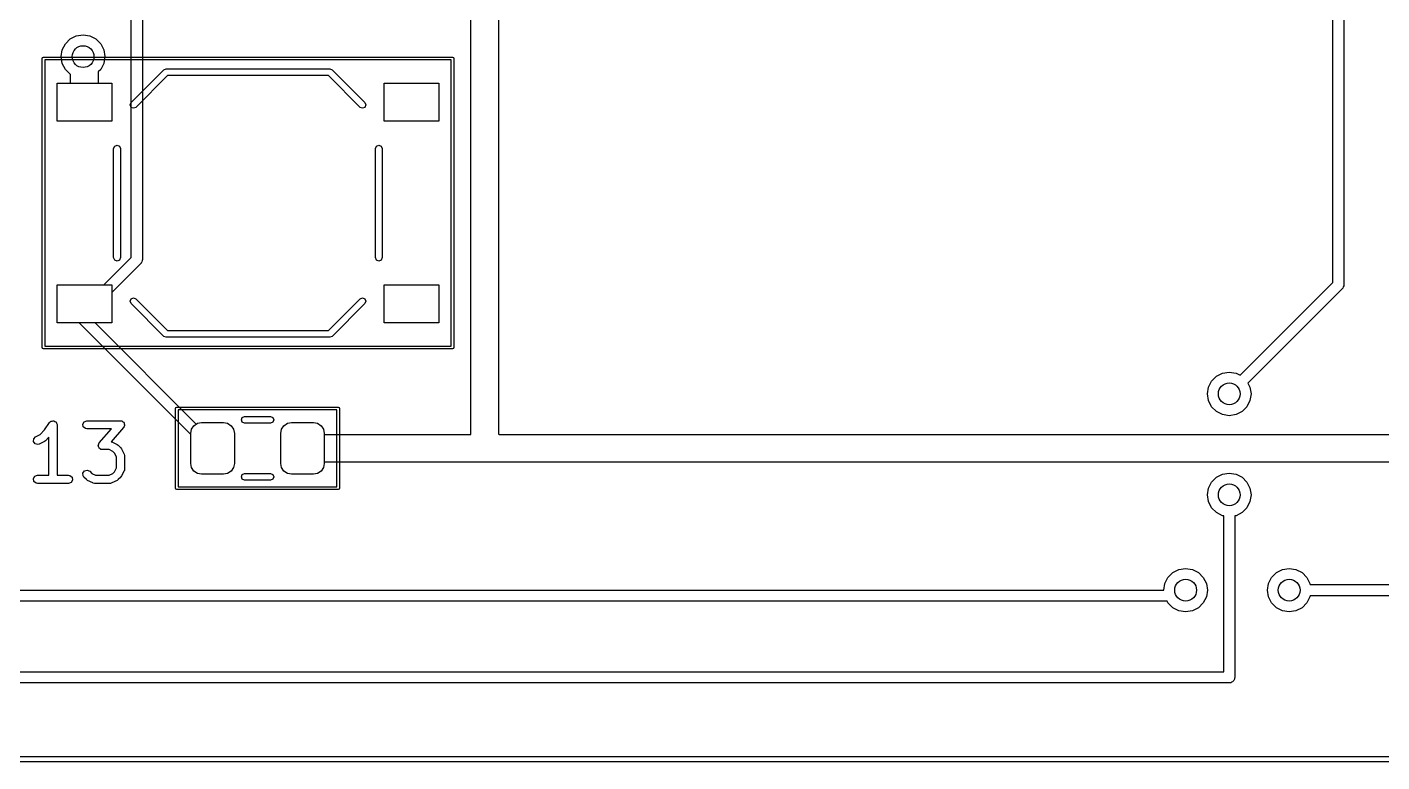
# Model space of a CAD drawing. Extents: x 96 to 198, y -147 to -47.
# Drawn here: x 122.95 to 147.8, y -146.75 to -133.27 of the extents above; entities that cross this region are included whole.
import ezdxf

# ---------------------------------------------------------------- set-up
doc = ezdxf.new("R2010")
doc.units = 0
doc.layers.add('BLACK', color=7, linetype='CONTINUOUS')

msp = doc.modelspace()

# ---------------------------------------------------------------- linework, layer by layer
at = {"layer": 'BLACK', "linetype": 'CONTINUOUS'}
for p, q in [((131.09, -140.746), (131.09, -124.909)), ((131.598, -124.804), (131.598, -140.739)), ((124.858, -137.498), (124.858, -126.883)), ((125.062, -126.883), (125.062, -137.54)), ((146.898, -137.958), (146.898, -129.085)), ((147.102, -129.085), (147.102, -138)), ((123.74, -133.491), (123.851, -133.435)), ((123.851, -133.435), (123.975, -133.415)), ((123.975, -133.415), (124.098, -133.435)), ((124.098, -133.435), (124.21, -133.491)), ((123.575, -133.815), (123.594, -133.691)), ((123.594, -133.691), (123.651, -133.58)), ((123.651, -133.58), (123.74, -133.491)), ((124.21, -133.491), (124.298, -133.58)), ((124.298, -133.58), (124.355, -133.691)), ((124.355, -133.691), (124.375, -133.815)), ((123.225, -133.85), (123.232, -133.832)), ((123.225, -139.15), (123.225, -133.85)), ((123.232, -133.832), (123.25, -133.825)), ((123.25, -133.825), (130.75, -133.825)), ((123.275, -133.875), (123.275, -139.125)), ((130.725, -133.875), (123.275, -133.875)), ((123.594, -133.939), (123.575, -133.815)), ((123.651, -134.05), (123.594, -133.939)), ((124.355, -133.939), (124.298, -134.05)), ((124.375, -133.815), (124.355, -133.939)), ((130.725, -139.125), (130.725, -133.875)), ((130.75, -133.825), (130.768, -133.832)), ((130.768, -133.832), (130.775, -133.85)), ((130.775, -133.85), (130.775, -139.15)), ((123.74, -134.139), (123.651, -134.05)), ((123.746, -134.142), (123.74, -134.139)), ((123.746, -134.3), (123.746, -134.142)), ((124.298, -134.05), (124.254, -134.094)), ((124.254, -134.094), (124.254, -134.3)), ((124.855, -134.655), (125.455, -134.055)), ((125.526, -134.163), (124.945, -134.745)), ((125.455, -134.055), (125.5, -134.036)), ((125.5, -134.036), (128.5, -134.036)), ((128.474, -134.163), (125.526, -134.163)), ((129.055, -134.745), (128.474, -134.163)), ((128.5, -134.036), (128.545, -134.055)), ((128.545, -134.055), (129.145, -134.655)), ((123.5, -135), (123.5, -134.3)), ((123.5, -134.3), (123.746, -134.3)), ((123.5, -135), (123.5, -134.3)), ((123.5, -134.3), (124.5, -134.3)), ((123.5, -135), (123.5, -134.3)), ((123.5, -134.3), (124.5, -134.3)), ((124.254, -134.3), (124.5, -134.3)), ((124.5, -134.3), (124.5, -135)), ((124.5, -134.3), (124.5, -135)), ((124.5, -134.3), (124.5, -135)), ((129.5, -135), (129.5, -134.3)), ((129.5, -134.3), (130.5, -134.3)), ((129.5, -135), (129.5, -134.3)), ((129.5, -134.3), (130.5, -134.3)), ((129.5, -135), (129.5, -134.3)), ((129.5, -134.3), (130.5, -134.3)), ((130.5, -134.3), (130.5, -135)), ((130.5, -134.3), (130.5, -135)), ((130.5, -134.3), (130.5, -135)), ((124.837, -134.7), (124.855, -134.655)), ((129.145, -134.655), (129.163, -134.7)), ((124.855, -134.745), (124.837, -134.7)), ((124.9, -134.763), (124.855, -134.745)), ((124.945, -134.745), (124.9, -134.763)), ((129.1, -134.763), (129.055, -134.745)), ((129.145, -134.745), (129.1, -134.763)), ((129.163, -134.7), (129.145, -134.745)), ((124.5, -135), (123.5, -135)), ((124.5, -135), (123.5, -135)), ((124.5, -135), (123.5, -135)), ((130.5, -135), (129.5, -135)), ((130.5, -135), (129.5, -135)), ((130.5, -135), (129.5, -135)), ((124.555, -135.455), (124.6, -135.436)), ((124.6, -135.436), (124.645, -135.455)), ((129.355, -135.455), (129.4, -135.436)), ((129.4, -135.436), (129.445, -135.455)), ((124.536, -135.5), (124.555, -135.455)), ((124.536, -137.5), (124.536, -135.5)), ((124.645, -135.455), (124.663, -135.5)), ((124.663, -135.5), (124.663, -137.5)), ((129.337, -135.5), (129.355, -135.455)), ((129.337, -137.5), (129.337, -135.5)), ((129.445, -135.455), (129.463, -135.5)), ((129.463, -135.5), (129.463, -137.5)), ((124.356, -138), (124.858, -137.498)), ((125.032, -137.612), (124.5, -138.144)), ((124.555, -137.545), (124.536, -137.5)), ((124.6, -137.564), (124.555, -137.545)), ((124.645, -137.545), (124.6, -137.564)), ((124.663, -137.5), (124.645, -137.545)), ((125.036, -137.605), (125.032, -137.612)), ((125.042, -137.6), (125.036, -137.605)), ((125.05, -137.577), (125.042, -137.6)), ((125.06, -137.556), (125.05, -137.577)), ((125.062, -137.54), (125.059, -137.548)), ((125.059, -137.548), (125.06, -137.556)), ((129.355, -137.545), (129.337, -137.5)), ((129.4, -137.564), (129.355, -137.545)), ((129.445, -137.545), (129.4, -137.564)), ((129.463, -137.5), (129.445, -137.545)), ((123.5, -138.7), (123.5, -138)), ((123.5, -138), (124.356, -138)), ((123.5, -138.7), (123.5, -138)), ((123.5, -138), (124.5, -138)), ((123.5, -138.7), (123.5, -138)), ((123.5, -138), (124.5, -138)), ((124.5, -138), (124.5, -138.7)), ((124.5, -138), (124.5, -138.7)), ((124.5, -138.144), (124.5, -138.7)), ((129.5, -138.7), (129.5, -138)), ((129.5, -138), (130.5, -138)), ((129.5, -138.7), (129.5, -138)), ((129.5, -138), (130.5, -138)), ((129.5, -138.7), (129.5, -138)), ((129.5, -138), (130.5, -138)), ((130.5, -138), (130.5, -138.7)), ((130.5, -138), (130.5, -138.7)), ((130.5, -138), (130.5, -138.7)), ((145.199, -139.658), (146.898, -137.958)), ((147.072, -138.072), (145.342, -139.801)), ((147.076, -138.065), (147.072, -138.072)), ((147.082, -138.06), (147.076, -138.065)), ((147.09, -138.037), (147.082, -138.06)), ((147.1, -138.016), (147.09, -138.037)), ((147.102, -138), (147.099, -138.008)), ((147.099, -138.008), (147.1, -138.016)), ((124.837, -138.3), (124.855, -138.255)), ((124.855, -138.345), (124.837, -138.3)), ((124.855, -138.255), (124.9, -138.237)), ((125.455, -138.945), (124.855, -138.345)), ((124.9, -138.237), (124.945, -138.255)), ((124.945, -138.255), (125.526, -138.837)), ((128.474, -138.837), (129.055, -138.255)), ((129.145, -138.345), (128.545, -138.945)), ((129.055, -138.255), (129.1, -138.237)), ((129.1, -138.237), (129.145, -138.255)), ((129.145, -138.255), (129.163, -138.3)), ((129.163, -138.3), (129.145, -138.345)), ((123.915, -138.7), (123.5, -138.7)), ((124.5, -138.7), (123.5, -138.7)), ((124.5, -138.7), (123.5, -138.7)), ((123.918, -138.71), (123.915, -138.7)), ((123.924, -138.715), (123.918, -138.71)), ((123.928, -138.722), (123.924, -138.715)), ((125.95, -140.744), (123.928, -138.722)), ((124.5, -138.7), (124.194, -138.7)), ((124.194, -138.7), (126.05, -140.556)), ((125.526, -138.837), (128.474, -138.837)), ((130.5, -138.7), (129.5, -138.7)), ((130.5, -138.7), (129.5, -138.7)), ((130.5, -138.7), (129.5, -138.7)), ((123.232, -139.168), (123.225, -139.15)), ((123.25, -139.175), (123.232, -139.168)), ((123.275, -139.125), (130.725, -139.125)), ((125.5, -138.963), (125.455, -138.945)), ((128.5, -138.963), (125.5, -138.963)), ((128.545, -138.945), (128.5, -138.963)), ((130.768, -139.168), (130.75, -139.175)), ((130.775, -139.15), (130.768, -139.168)), ((130.75, -139.175), (123.25, -139.175)), ((144.765, -139.676), (144.876, -139.62)), ((144.876, -139.62), (145, -139.6)), ((145, -139.6), (145.124, -139.62)), ((145.124, -139.62), (145.199, -139.658)), ((144.6, -140), (144.62, -139.876)), ((144.62, -139.876), (144.676, -139.765)), ((144.676, -139.765), (144.765, -139.676)), ((145.342, -139.801), (145.38, -139.876)), ((145.38, -139.876), (145.4, -140)), ((144.62, -140.124), (144.6, -140)), ((144.676, -140.235), (144.62, -140.124)), ((145.38, -140.124), (145.324, -140.235)), ((145.4, -140), (145.38, -140.124)), ((125.67, -140.27), (125.677, -140.252)), ((125.67, -141.73), (125.67, -140.27)), ((125.677, -140.252), (125.695, -140.245)), ((125.695, -140.245), (128.655, -140.245)), ((125.72, -140.295), (125.72, -141.705)), ((128.63, -140.295), (125.72, -140.295)), ((128.63, -141.705), (128.63, -140.295)), ((128.655, -140.245), (128.673, -140.252)), ((128.673, -140.252), (128.68, -140.27)), ((128.68, -140.27), (128.68, -141.73)), ((144.765, -140.324), (144.676, -140.235)), ((144.876, -140.38), (144.765, -140.324)), ((145, -140.4), (144.876, -140.38)), ((145.124, -140.38), (145, -140.4)), ((145.235, -140.324), (145.124, -140.38)), ((145.324, -140.235), (145.235, -140.324)), ((123.189, -140.744), (123.27, -140.662)), ((123.27, -140.662), (123.361, -140.526)), ((123.361, -140.526), (123.379, -140.507)), ((123.379, -140.507), (123.384, -140.506)), ((123.384, -140.506), (123.386, -140.502)), ((123.386, -140.502), (123.408, -140.499)), ((123.408, -140.499), (123.429, -140.493)), ((123.429, -140.493), (123.433, -140.494)), ((123.433, -140.494), (123.437, -140.494)), ((123.437, -140.494), (123.456, -140.504)), ((123.456, -140.504), (123.476, -140.513)), ((123.476, -140.513), (123.478, -140.517)), ((123.478, -140.517), (123.481, -140.519)), ((123.481, -140.519), (123.489, -140.54)), ((123.489, -140.54), (123.498, -140.559)), ((123.498, -140.559), (123.497, -140.563)), ((123.497, -140.563), (123.499, -140.567)), ((123.499, -140.567), (123.499, -141.492)), ((123.969, -140.554), (123.995, -140.51)), ((123.978, -140.605), (123.969, -140.554)), ((124.017, -140.638), (123.978, -140.605)), ((123.995, -140.51), (124.043, -140.492)), ((124.043, -140.642), (124.017, -140.638)), ((124.043, -140.492), (124.662, -140.492)), ((124.497, -140.642), (124.043, -140.642)), ((124.272, -140.899), (124.497, -140.642)), ((124.718, -140.617), (124.491, -140.877)), ((124.662, -140.492), (124.673, -140.494)), ((124.673, -140.494), (124.676, -140.494)), ((124.676, -140.494), (124.679, -140.495)), ((124.679, -140.495), (124.688, -140.497)), ((124.688, -140.497), (124.703, -140.51)), ((124.703, -140.51), (124.72, -140.52)), ((124.726, -140.598), (124.718, -140.617)), ((124.72, -140.52), (124.722, -140.526)), ((124.722, -140.526), (124.727, -140.53)), ((124.736, -140.58), (124.726, -140.598)), ((124.727, -140.53), (124.73, -140.55)), ((124.73, -140.55), (124.737, -140.569)), ((124.737, -140.569), (124.735, -140.575)), ((124.735, -140.575), (124.736, -140.58)), ((125.95, -140.725), (125.965, -140.648)), ((125.95, -140.725), (125.965, -140.648)), ((125.965, -140.648), (126.009, -140.584)), ((125.965, -140.648), (126.009, -140.584)), ((126.009, -140.584), (126.073, -140.54)), ((126.009, -140.584), (126.073, -140.54)), ((126.05, -140.556), (126.073, -140.54)), ((126.073, -140.54), (126.15, -140.525)), ((126.073, -140.54), (126.15, -140.525)), ((126.073, -140.54), (126.15, -140.525)), ((126.15, -140.525), (126.55, -140.525)), ((126.15, -140.525), (126.55, -140.525)), ((126.15, -140.525), (126.55, -140.525)), ((126.55, -140.525), (126.627, -140.54)), ((126.55, -140.525), (126.627, -140.54)), ((126.55, -140.525), (126.627, -140.54)), ((126.627, -140.54), (126.691, -140.584)), ((126.627, -140.54), (126.691, -140.584)), ((126.627, -140.54), (126.691, -140.584)), ((126.691, -140.584), (126.735, -140.648)), ((126.691, -140.584), (126.735, -140.648)), ((126.691, -140.584), (126.735, -140.648)), ((126.735, -140.648), (126.75, -140.725)), ((126.735, -140.648), (126.75, -140.725)), ((126.735, -140.648), (126.75, -140.725)), ((126.878, -140.477), (126.895, -140.435)), ((126.895, -140.52), (126.878, -140.477)), ((126.895, -140.435), (126.938, -140.417)), ((126.938, -140.537), (126.895, -140.52)), ((126.938, -140.417), (127.412, -140.417)), ((127.412, -140.537), (126.938, -140.537)), ((127.412, -140.417), (127.455, -140.435)), ((127.455, -140.52), (127.412, -140.537)), ((127.455, -140.435), (127.472, -140.477)), ((127.472, -140.477), (127.455, -140.52)), ((127.6, -140.725), (127.615, -140.648)), ((127.6, -140.725), (127.615, -140.648)), ((127.6, -140.725), (127.615, -140.648)), ((127.615, -140.648), (127.659, -140.584)), ((127.615, -140.648), (127.659, -140.584)), ((127.615, -140.648), (127.659, -140.584)), ((127.659, -140.584), (127.723, -140.54)), ((127.659, -140.584), (127.723, -140.54)), ((127.659, -140.584), (127.723, -140.54)), ((127.723, -140.54), (127.8, -140.525)), ((127.723, -140.54), (127.8, -140.525)), ((127.723, -140.54), (127.8, -140.525)), ((127.8, -140.525), (128.2, -140.525)), ((127.8, -140.525), (128.2, -140.525)), ((127.8, -140.525), (128.2, -140.525)), ((128.2, -140.525), (128.277, -140.54)), ((128.2, -140.525), (128.277, -140.54)), ((128.2, -140.525), (128.277, -140.54)), ((128.277, -140.54), (128.341, -140.584)), ((128.277, -140.54), (128.341, -140.584)), ((128.277, -140.54), (128.341, -140.584)), ((128.341, -140.584), (128.385, -140.648)), ((128.341, -140.584), (128.385, -140.648)), ((128.341, -140.584), (128.385, -140.648)), ((128.385, -140.648), (128.4, -140.725)), ((128.385, -140.648), (128.4, -140.725)), ((128.385, -140.648), (128.4, -140.725)), ((123.066, -140.874), (123.069, -140.823)), ((123.097, -140.916), (123.066, -140.874)), ((123.069, -140.823), (123.105, -140.786)), ((123.105, -140.786), (123.189, -140.744)), ((123.267, -140.873), (123.172, -140.92)), ((123.268, -140.871), (123.267, -140.873)), ((123.286, -140.859), (123.268, -140.871)), ((123.349, -140.796), (123.286, -140.859)), ((123.349, -141.492), (123.349, -140.796)), ((124.265, -140.918), (124.272, -140.899)), ((124.491, -140.877), (124.497, -140.878)), ((124.497, -140.878), (124.501, -140.881)), ((124.501, -140.881), (124.505, -140.881)), ((124.505, -140.881), (124.6, -140.929)), ((125.95, -141.275), (125.95, -140.725)), ((125.95, -141.275), (125.95, -140.725)), ((125.95, -141.275), (125.95, -140.744)), ((126.75, -140.725), (126.75, -141.275)), ((126.75, -140.725), (126.75, -141.275)), ((126.75, -140.725), (126.75, -141.275)), ((127.6, -141.275), (127.6, -140.725)), ((127.6, -141.275), (127.6, -140.725)), ((127.6, -141.275), (127.6, -140.725)), ((128.4, -140.725), (128.4, -140.746)), ((128.4, -140.725), (128.4, -141.275)), ((128.4, -140.725), (128.4, -141.275)), ((128.4, -140.746), (131.09, -140.746)), ((131.598, -140.739), (131.605, -140.746)), ((131.605, -140.746), (166.887, -140.746)), ((123.147, -140.928), (123.097, -140.916)), ((123.172, -140.92), (123.147, -140.928)), ((124.254, -140.947), (124.256, -140.941)), ((124.26, -140.966), (124.254, -140.947)), ((124.255, -140.935), (124.265, -140.918)), ((124.256, -140.941), (124.255, -140.935)), ((124.264, -140.986), (124.26, -140.966)), ((124.268, -140.99), (124.264, -140.986)), ((124.27, -140.995), (124.268, -140.99)), ((124.287, -141.006), (124.27, -140.995)), ((124.303, -141.019), (124.287, -141.006)), ((124.311, -141.02), (124.303, -141.019)), ((124.314, -141.022), (124.311, -141.02)), ((124.317, -141.021), (124.314, -141.022)), ((124.329, -141.023), (124.317, -141.021)), ((124.454, -141.023), (124.329, -141.023)), ((124.522, -141.058), (124.454, -141.023)), ((124.553, -141.088), (124.522, -141.058)), ((124.587, -141.157), (124.553, -141.088)), ((124.587, -141.359), (124.587, -141.157)), ((124.6, -140.929), (124.618, -140.942)), ((124.618, -140.942), (124.62, -140.943)), ((124.62, -140.943), (124.667, -140.991)), ((124.667, -140.991), (124.68, -141.009)), ((124.68, -141.009), (124.681, -141.01)), ((124.681, -141.01), (124.729, -141.105)), ((124.729, -141.105), (124.736, -141.13)), ((124.736, -141.13), (124.735, -141.135)), ((124.735, -141.135), (124.737, -141.139)), ((124.737, -141.139), (124.737, -141.377)), ((124, -141.411), (124.049, -141.397)), ((124.049, -141.397), (124.096, -141.419)), ((124.553, -141.428), (124.587, -141.359)), ((124.732, -141.403), (124.729, -141.406)), ((124.729, -141.406), (124.729, -141.41)), ((124.737, -141.377), (124.732, -141.403)), ((125.965, -141.352), (125.95, -141.275)), ((125.965, -141.352), (125.95, -141.275)), ((125.965, -141.352), (125.95, -141.275)), ((126.009, -141.416), (125.965, -141.352)), ((126.009, -141.416), (125.965, -141.352)), ((126.009, -141.416), (125.965, -141.352)), ((126.735, -141.352), (126.691, -141.416)), ((126.735, -141.352), (126.691, -141.416)), ((126.735, -141.352), (126.691, -141.416)), ((126.75, -141.275), (126.735, -141.352)), ((126.75, -141.275), (126.735, -141.352)), ((126.75, -141.275), (126.735, -141.352)), ((127.615, -141.352), (127.6, -141.275)), ((127.615, -141.352), (127.6, -141.275)), ((127.615, -141.352), (127.6, -141.275)), ((127.659, -141.416), (127.615, -141.352)), ((127.659, -141.416), (127.615, -141.352)), ((127.659, -141.416), (127.615, -141.352)), ((128.385, -141.352), (128.341, -141.416)), ((128.385, -141.352), (128.341, -141.416)), ((128.385, -141.352), (128.341, -141.416)), ((128.4, -141.275), (128.385, -141.352)), ((128.4, -141.275), (128.385, -141.352)), ((128.4, -141.275), (128.385, -141.352)), ((131.5, -141.254), (128.4, -141.254)), ((128.4, -141.254), (128.4, -141.275)), ((166.992, -141.254), (131.5, -141.254)), ((123.064, -141.554), (123.09, -141.51)), ((123.073, -141.605), (123.064, -141.554)), ((123.112, -141.638), (123.073, -141.605)), ((123.09, -141.51), (123.138, -141.492)), ((123.138, -141.642), (123.112, -141.638)), ((123.138, -141.492), (123.349, -141.492)), ((123.71, -141.642), (123.138, -141.642)), ((123.499, -141.492), (123.71, -141.492)), ((123.71, -141.492), (123.735, -141.497)), ((123.758, -141.625), (123.71, -141.642)), ((123.735, -141.497), (123.774, -141.53)), ((123.783, -141.58), (123.758, -141.625)), ((123.774, -141.53), (123.783, -141.58)), ((123.97, -141.453), (124, -141.411)), ((123.975, -141.504), (123.97, -141.453)), ((123.99, -141.525), (123.975, -141.504)), ((124.037, -141.573), (123.99, -141.525)), ((124.039, -141.573), (124.037, -141.573)), ((124.057, -141.587), (124.039, -141.573)), ((124.152, -141.634), (124.057, -141.587)), ((124.096, -141.419), (124.135, -141.458)), ((124.135, -141.458), (124.203, -141.492)), ((124.157, -141.635), (124.152, -141.634)), ((124.16, -141.638), (124.157, -141.635)), ((124.186, -141.642), (124.16, -141.638)), ((124.471, -141.642), (124.186, -141.642)), ((124.203, -141.492), (124.454, -141.492)), ((124.454, -141.492), (124.522, -141.458)), ((124.476, -141.641), (124.471, -141.642)), ((124.48, -141.642), (124.476, -141.641)), ((124.505, -141.634), (124.48, -141.642)), ((124.6, -141.587), (124.505, -141.634)), ((124.522, -141.458), (124.553, -141.428)), ((124.601, -141.586), (124.6, -141.587)), ((124.62, -141.573), (124.601, -141.586)), ((124.667, -141.525), (124.62, -141.573)), ((124.668, -141.524), (124.667, -141.525)), ((124.681, -141.506), (124.668, -141.524)), ((124.729, -141.41), (124.681, -141.506)), ((126.073, -141.46), (126.009, -141.416)), ((126.073, -141.46), (126.009, -141.416)), ((126.073, -141.46), (126.009, -141.416)), ((126.15, -141.475), (126.073, -141.46)), ((126.15, -141.475), (126.073, -141.46)), ((126.15, -141.475), (126.073, -141.46)), ((126.55, -141.475), (126.15, -141.475)), ((126.55, -141.475), (126.15, -141.475)), ((126.55, -141.475), (126.15, -141.475)), ((126.627, -141.46), (126.55, -141.475)), ((126.627, -141.46), (126.55, -141.475)), ((126.627, -141.46), (126.55, -141.475)), ((126.691, -141.416), (126.627, -141.46)), ((126.691, -141.416), (126.627, -141.46)), ((126.691, -141.416), (126.627, -141.46)), ((126.878, -141.522), (126.895, -141.48)), ((126.895, -141.565), (126.878, -141.522)), ((126.895, -141.48), (126.938, -141.463)), ((126.938, -141.582), (126.895, -141.565)), ((126.938, -141.463), (127.412, -141.463)), ((127.412, -141.582), (126.938, -141.582)), ((127.412, -141.463), (127.455, -141.48)), ((127.455, -141.565), (127.412, -141.582)), ((127.455, -141.48), (127.472, -141.522)), ((127.472, -141.522), (127.455, -141.565)), ((127.723, -141.46), (127.659, -141.416)), ((127.723, -141.46), (127.659, -141.416)), ((127.723, -141.46), (127.659, -141.416)), ((127.8, -141.475), (127.723, -141.46)), ((127.8, -141.475), (127.723, -141.46)), ((127.8, -141.475), (127.723, -141.46)), ((128.2, -141.475), (127.8, -141.475)), ((128.2, -141.475), (127.8, -141.475)), ((128.2, -141.475), (127.8, -141.475)), ((128.277, -141.46), (128.2, -141.475)), ((128.277, -141.46), (128.2, -141.475)), ((128.277, -141.46), (128.2, -141.475)), ((128.341, -141.416), (128.277, -141.46)), ((128.341, -141.416), (128.277, -141.46)), ((128.341, -141.416), (128.277, -141.46)), ((144.62, -141.73), (144.676, -141.618)), ((144.676, -141.618), (144.765, -141.53)), ((144.765, -141.53), (144.876, -141.473)), ((144.876, -141.473), (145, -141.453)), ((145, -141.453), (145.124, -141.473)), ((145.124, -141.473), (145.235, -141.53)), ((145.235, -141.53), (145.324, -141.618)), ((145.324, -141.618), (145.38, -141.73)), ((125.677, -141.748), (125.67, -141.73)), ((125.695, -141.755), (125.677, -141.748)), ((128.655, -141.755), (125.695, -141.755)), ((125.72, -141.705), (128.63, -141.705)), ((128.673, -141.748), (128.655, -141.755)), ((128.68, -141.73), (128.673, -141.748)), ((144.6, -141.853), (144.62, -141.73)), ((144.62, -141.977), (144.6, -141.853)), ((145.38, -141.73), (145.4, -141.853)), ((145.4, -141.853), (145.38, -141.977)), ((144.676, -142.089), (144.62, -141.977)), ((144.765, -142.177), (144.676, -142.089)), ((145.324, -142.089), (145.235, -142.177)), ((145.38, -141.977), (145.324, -142.089)), ((144.876, -142.234), (144.765, -142.177)), ((144.898, -142.237), (144.876, -142.234)), ((144.898, -145.098), (144.898, -142.237)), ((145.124, -142.234), (145.102, -142.237)), ((145.102, -142.237), (145.102, -145.2)), ((145.235, -142.177), (145.124, -142.234)), ((143.82, -143.476), (143.876, -143.365)), ((143.876, -143.365), (143.965, -143.276)), ((143.965, -143.276), (144.076, -143.22)), ((144.076, -143.22), (144.2, -143.2)), ((144.2, -143.2), (144.324, -143.22)), ((144.324, -143.22), (144.435, -143.276)), ((144.435, -143.276), (144.524, -143.365)), ((144.524, -143.365), (144.58, -143.476)), ((145.72, -143.476), (145.776, -143.365)), ((145.776, -143.365), (145.865, -143.276)), ((145.865, -143.276), (145.976, -143.22)), ((145.976, -143.22), (146.1, -143.2)), ((146.1, -143.2), (146.224, -143.22)), ((146.224, -143.22), (146.335, -143.276)), ((146.335, -143.276), (146.424, -143.365)), ((146.424, -143.365), (146.48, -143.476)), ((116.102, -143.598), (143.8, -143.598)), ((143.8, -143.598), (143.82, -143.476)), ((144.58, -143.476), (144.6, -143.6)), ((144.6, -143.6), (144.58, -143.724)), ((145.7, -143.6), (145.72, -143.476)), ((145.72, -143.724), (145.7, -143.6)), ((146.48, -143.476), (146.484, -143.498)), ((146.484, -143.498), (148.358, -143.498)), ((143.859, -143.802), (116, -143.802)), ((143.876, -143.835), (143.859, -143.802)), ((143.965, -143.924), (143.876, -143.835)), ((144.524, -143.835), (144.435, -143.924)), ((144.58, -143.724), (144.524, -143.835)), ((145.776, -143.835), (145.72, -143.724)), ((145.865, -143.924), (145.776, -143.835)), ((146.424, -143.835), (146.335, -143.924)), ((146.48, -143.724), (146.424, -143.835)), ((146.484, -143.702), (146.48, -143.724)), ((148.4, -143.702), (146.484, -143.702)), ((144.076, -143.98), (143.965, -143.924)), ((144.2, -144), (144.076, -143.98)), ((144.324, -143.98), (144.2, -144)), ((144.435, -143.924), (144.324, -143.98)), ((145.976, -143.98), (145.865, -143.924)), ((146.1, -144), (145.976, -143.98)), ((146.224, -143.98), (146.1, -144)), ((146.335, -143.924), (146.224, -143.98)), ((109.362, -145.098), (144.898, -145.098)), ((145, -145.302), (109.32, -145.302)), ((145.015, -145.297), (145, -145.302)), ((145.031, -145.297), (145.015, -145.297)), ((145.044, -145.287), (145.031, -145.297)), ((145.06, -145.282), (145.044, -145.287)), ((145.069, -145.269), (145.06, -145.282)), ((145.082, -145.26), (145.069, -145.269)), ((145.087, -145.244), (145.082, -145.26)), ((145.097, -145.231), (145.087, -145.244)), ((145.102, -145.2), (145.097, -145.215)), ((145.097, -145.215), (145.097, -145.231)), ((197.996, -146.75), (98.0037, -146.75)), ((98.0537, -146.65), (197.946, -146.65))]:
    msp.add_line(p, q, dxfattribs=at)
at = {"layer": 'BLACK'}
for centre in [(123.975, -133.815), (145, -140), (145, -141.853), (144.2, -143.6), (146.1, -143.6)]:
    msp.add_circle(centre, 0.2, dxfattribs=at)

doc.saveas('drawing.dxf')
